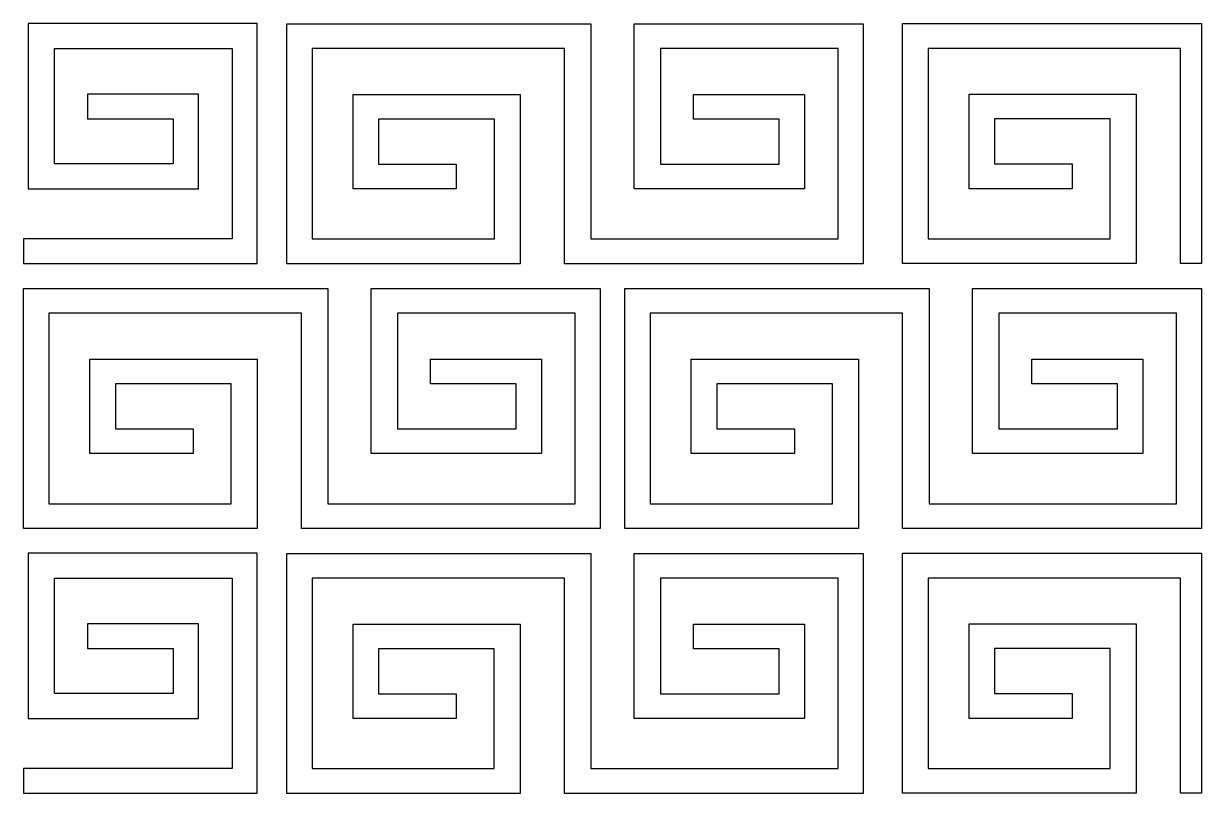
# Model space of a CAD drawing. Header units: centimetres. Extents: x -91 to 91, y -115 to 115.
# Drawn here: x -90.8 to -5.1, y -114.6 to -58.6 of the extents above; entities that cross this region are included whole.
import ezdxf

# ---------------------------------------------------------------- set-up
doc = ezdxf.new("R2010")
doc.units = ezdxf.units.CM
doc.header["$MEASUREMENT"] = 0
doc.layers.add('layer 1', color=7, linetype='Continuous')

msp = doc.modelspace()

# ---------------------------------------------------------------- linework, layer by layer
at = {"layer": 'layer 1', "color": 242}
for points, knots in [([(-90.81096, -74.29347), (-90.81096, -74.29347), (-75.63138, -74.29361), (-75.63138, -74.29361), (-75.63138, -74.29361), (-75.63138, -74.29361), (-75.63137, -60.45011), (-75.63137, -60.45011), (-75.63137, -60.45011), (-75.63137, -60.45011), (-88.55978, -60.45011), (-88.55978, -60.45011), (-88.55978, -60.45011), (-88.55978, -60.45011), (-88.55977, -68.84677), (-88.55977, -68.84677), (-88.55977, -68.84677), (-88.55977, -68.84677), (-79.92948, -68.84677), (-79.92948, -68.84677), (-79.92948, -68.84677), (-79.92948, -68.84677), (-79.92965, -65.57801), (-79.92965, -65.57801), (-79.92965, -65.57801), (-79.92965, -65.57801), (-86.16226, -65.57845), (-86.16226, -65.57845), (-86.16226, -65.57845), (-86.16226, -65.57845), (-86.16226, -63.7802), (-86.16226, -63.7802), (-86.16226, -63.7802), (-86.16226, -63.7802), (-78.07965, -63.7802), (-78.07965, -63.7802), (-78.07965, -63.7802), (-78.07965, -63.7802), (-78.07965, -70.64824), (-78.07965, -70.64824), (-78.07965, -70.64824), (-78.07965, -70.64824), (-90.47771, -70.64824), (-90.47771, -70.64824), (-90.47771, -70.64824), (-90.47771, -70.64824), (-90.47771, -58.64273), (-90.47771, -58.64273), (-90.47771, -58.64273), (-90.47771, -58.64273), (-73.81621, -58.64273), (-73.81621, -58.64273), (-73.81621, -58.64273), (-73.81621, -58.64273), (-73.81621, -76.09455), (-73.81621, -76.09455), (-73.81621, -76.09455), (-73.81621, -76.09455), (-90.81107, -76.09456), (-90.81107, -76.09456), (-90.81107, -76.09456), (-90.81107, -76.09456), (-90.81096, -74.29347), (-90.81096, -74.29347)], [0, 0, 0, 0, 0.05882353, 0.05882353, 0.05882353, 0.05882353, 0.11764706, 0.11764706, 0.11764706, 0.11764706, 0.17647059, 0.17647059, 0.17647059, 0.17647059, 0.23529412, 0.23529412, 0.23529412, 0.23529412, 0.29411765, 0.29411765, 0.29411765, 0.29411765, 0.35294118, 0.35294118, 0.35294118, 0.35294118, 0.41176471, 0.41176471, 0.41176471, 0.41176471, 0.47058824, 0.47058824, 0.47058824, 0.47058824, 0.52941176, 0.52941176, 0.52941176, 0.52941176, 0.58823529, 0.58823529, 0.58823529, 0.58823529, 0.64705882, 0.64705882, 0.64705882, 0.64705882, 0.70588235, 0.70588235, 0.70588235, 0.70588235, 0.76470588, 0.76470588, 0.76470588, 0.76470588, 0.82352941, 0.82352941, 0.82352941, 0.82352941, 0.88235294, 0.88235294, 0.88235294, 0.88235294, 1, 1, 1, 1]), ([(-59.34452, -70.65604), (-59.34452, -70.65604), (-59.34452, -68.8554), (-59.34452, -68.8554), (-59.34452, -68.8554), (-59.34452, -68.8554), (-64.99536, -68.8554), (-64.99536, -68.8554), (-64.99536, -68.8554), (-64.99536, -68.8554), (-64.99536, -65.5869), (-64.99536, -65.5869), (-64.99536, -65.5869), (-64.99536, -65.5869), (-56.57077, -65.58689), (-56.57077, -65.58689), (-56.57077, -65.58689), (-56.57077, -65.58689), (-56.57077, -74.30303), (-56.57077, -74.30303), (-56.57077, -74.30303), (-56.57077, -74.30303), (-69.82439, -74.30303), (-69.82439, -74.30303), (-69.82439, -74.30303), (-69.82439, -74.30303), (-69.82438, -60.45828), (-69.82438, -60.45828), (-69.82438, -60.45828), (-69.82438, -60.45828), (-51.46906, -60.45828), (-51.46906, -60.45828), (-51.46906, -60.45828), (-51.46906, -60.45828), (-51.46906, -76.10343), (-51.46906, -76.10343), (-51.46906, -76.10343), (-51.46906, -76.10343), (-29.73754, -76.10343), (-29.73754, -76.10343), (-29.73754, -76.10343), (-29.73754, -76.10343), (-29.73754, -58.65161), (-29.73754, -58.65161), (-29.73754, -58.65161), (-29.73754, -58.65161), (-46.39904, -58.65161), (-46.39904, -58.65161), (-46.39904, -58.65161), (-46.39904, -58.65161), (-46.39904, -70.65712), (-46.39904, -70.65712), (-46.39904, -70.65712), (-46.39904, -70.65712), (-34.00098, -70.65712), (-34.00098, -70.65712), (-34.00098, -70.65712), (-34.00098, -70.65712), (-34.00098, -63.78908), (-34.00098, -63.78908), (-34.00098, -63.78908), (-34.00098, -63.78908), (-42.08359, -63.78908), (-42.08359, -63.78908), (-42.08359, -63.78908), (-42.08359, -63.78908), (-42.08359, -65.58733), (-42.08359, -65.58733), (-42.08359, -65.58733), (-42.08359, -65.58733), (-35.85098, -65.58689), (-35.85098, -65.58689), (-35.85098, -65.58689), (-35.85098, -65.58689), (-35.85081, -68.85565), (-35.85081, -68.85565), (-35.85081, -68.85565), (-35.85081, -68.85565), (-44.4811, -68.85565), (-44.4811, -68.85565), (-44.4811, -68.85565), (-44.4811, -68.85565), (-44.48111, -60.45899), (-44.48111, -60.45899), (-44.48111, -60.45899), (-44.48111, -60.45899), (-31.5527, -60.45899), (-31.5527, -60.45899), (-31.5527, -60.45899), (-31.5527, -60.45899), (-31.55271, -74.30249), (-31.55271, -74.30249), (-31.55271, -74.30249), (-31.55271, -74.30249), (-49.55134, -74.30262), (-49.55134, -74.30262), (-49.55134, -74.30262), (-49.55134, -74.30262), (-49.55134, -58.65188), (-49.55134, -58.65188), (-49.55134, -58.65188), (-49.55134, -58.65188), (-71.67361, -58.65166), (-71.67361, -58.65166), (-71.67361, -58.65166), (-71.67361, -58.65166), (-71.67361, -76.10101), (-71.67361, -76.10101), (-71.67361, -76.10101), (-71.67361, -76.10101), (-54.68809, -76.10128), (-54.68809, -76.10128), (-54.68809, -76.10128), (-54.68809, -76.10128), (-54.68809, -63.79), (-54.68809, -63.79), (-54.68809, -63.79), (-54.68809, -63.79), (-66.84468, -63.78908), (-66.84468, -63.78908), (-66.84468, -63.78908), (-66.84468, -63.78908), (-66.84468, -70.65712), (-66.84468, -70.65712), (-66.84468, -70.65712), (-66.84468, -70.65712), (-59.34452, -70.65604), (-59.34452, -70.65604)], [0, 0, 0, 0, 0.03030303, 0.03030303, 0.03030303, 0.03030303, 0.06060606, 0.06060606, 0.06060606, 0.06060606, 0.09090909, 0.09090909, 0.09090909, 0.09090909, 0.12121212, 0.12121212, 0.12121212, 0.12121212, 0.15151515, 0.15151515, 0.15151515, 0.15151515, 0.18181818, 0.18181818, 0.18181818, 0.18181818, 0.21212121, 0.21212121, 0.21212121, 0.21212121, 0.24242424, 0.24242424, 0.24242424, 0.24242424, 0.27272727, 0.27272727, 0.27272727, 0.27272727, 0.3030303, 0.3030303, 0.3030303, 0.3030303, 0.33333333, 0.33333333, 0.33333333, 0.33333333, 0.36363636, 0.36363636, 0.36363636, 0.36363636, 0.39393939, 0.39393939, 0.39393939, 0.39393939, 0.42424242, 0.42424242, 0.42424242, 0.42424242, 0.45454545, 0.45454545, 0.45454545, 0.45454545, 0.48484848, 0.48484848, 0.48484848, 0.48484848, 0.51515152, 0.51515152, 0.51515152, 0.51515152, 0.54545455, 0.54545455, 0.54545455, 0.54545455, 0.57575758, 0.57575758, 0.57575758, 0.57575758, 0.60606061, 0.60606061, 0.60606061, 0.60606061, 0.63636364, 0.63636364, 0.63636364, 0.63636364, 0.66666667, 0.66666667, 0.66666667, 0.66666667, 0.6969697, 0.6969697, 0.6969697, 0.6969697, 0.72727273, 0.72727273, 0.72727273, 0.72727273, 0.75757576, 0.75757576, 0.75757576, 0.75757576, 0.78787879, 0.78787879, 0.78787879, 0.78787879, 0.81818182, 0.81818182, 0.81818182, 0.81818182, 0.84848485, 0.84848485, 0.84848485, 0.84848485, 0.87878788, 0.87878788, 0.87878788, 0.87878788, 0.90909091, 0.90909091, 0.90909091, 0.90909091, 0.93939394, 0.93939394, 0.93939394, 0.93939394, 1, 1, 1, 1]), ([(-5.14102, -58.64294), (-5.14102, -58.64294), (-26.87317, -58.64273), (-26.87317, -58.64273), (-26.87317, -58.64273), (-26.87317, -58.64273), (-26.87317, -76.09208), (-26.87317, -76.09208), (-26.87317, -76.09208), (-26.87317, -76.09208), (-9.88765, -76.09235), (-9.88765, -76.09235), (-9.88765, -76.09235), (-9.88765, -76.09235), (-9.88765, -63.78107), (-9.88765, -63.78107), (-9.88765, -63.78107), (-9.88765, -63.78107), (-22.04424, -63.78015), (-22.04424, -63.78015), (-22.04424, -63.78015), (-22.04424, -63.78015), (-22.04424, -70.64819), (-22.04424, -70.64819), (-22.04424, -70.64819), (-22.04424, -70.64819), (-14.54408, -70.64711), (-14.54408, -70.64711), (-14.54408, -70.64711), (-14.54408, -70.64711), (-14.54408, -68.84647), (-14.54408, -68.84647), (-14.54408, -68.84647), (-14.54408, -68.84647), (-20.19492, -68.84647), (-20.19492, -68.84647), (-20.19492, -68.84647), (-20.19492, -68.84647), (-20.19492, -65.57797), (-20.19492, -65.57797), (-20.19492, -65.57797), (-20.19492, -65.57797), (-11.77033, -65.57796), (-11.77033, -65.57796), (-11.77033, -65.57796), (-11.77033, -65.57796), (-11.77033, -74.2941), (-11.77033, -74.2941), (-11.77033, -74.2941), (-11.77033, -74.2941), (-25.02395, -74.2941), (-25.02395, -74.2941), (-25.02395, -74.2941), (-25.02395, -74.2941), (-25.02394, -60.44935), (-25.02394, -60.44935), (-25.02394, -60.44935), (-25.02394, -60.44935), (-6.66862, -60.44935), (-6.66862, -60.44935), (-6.66862, -60.44935), (-6.66862, -60.44935), (-6.66862, -76.0945), (-6.66862, -76.0945), (-6.66862, -76.0945), (-6.66862, -76.0945), (-5.14099, -76.0945), (-5.14099, -76.0945), (-5.14099, -76.0945), (-5.14099, -76.0945), (-5.14102, -58.64294), (-5.14102, -58.64294)], [0, 0, 0, 0, 0.05263158, 0.05263158, 0.05263158, 0.05263158, 0.10526316, 0.10526316, 0.10526316, 0.10526316, 0.15789474, 0.15789474, 0.15789474, 0.15789474, 0.21052632, 0.21052632, 0.21052632, 0.21052632, 0.26315789, 0.26315789, 0.26315789, 0.26315789, 0.31578947, 0.31578947, 0.31578947, 0.31578947, 0.36842105, 0.36842105, 0.36842105, 0.36842105, 0.42105263, 0.42105263, 0.42105263, 0.42105263, 0.47368421, 0.47368421, 0.47368421, 0.47368421, 0.52631579, 0.52631579, 0.52631579, 0.52631579, 0.57894737, 0.57894737, 0.57894737, 0.57894737, 0.63157895, 0.63157895, 0.63157895, 0.63157895, 0.68421053, 0.68421053, 0.68421053, 0.68421053, 0.73684211, 0.73684211, 0.73684211, 0.73684211, 0.78947368, 0.78947368, 0.78947368, 0.78947368, 0.84210526, 0.84210526, 0.84210526, 0.84210526, 0.89473684, 0.89473684, 0.89473684, 0.89473684, 1, 1, 1, 1]), ([(-78.48553, -89.90283), (-78.48553, -89.90283), (-78.48553, -88.10219), (-78.48553, -88.10219), (-78.48553, -88.10219), (-78.48553, -88.10219), (-84.13637, -88.10219), (-84.13637, -88.10219), (-84.13637, -88.10219), (-84.13637, -88.10219), (-84.13637, -84.83369), (-84.13637, -84.83369), (-84.13637, -84.83369), (-84.13637, -84.83369), (-75.71178, -84.83368), (-75.71178, -84.83368), (-75.71178, -84.83368), (-75.71178, -84.83368), (-75.71178, -93.54982), (-75.71178, -93.54982), (-75.71178, -93.54982), (-75.71178, -93.54982), (-88.9654, -93.54982), (-88.9654, -93.54982), (-88.9654, -93.54982), (-88.9654, -93.54982), (-88.96539, -79.70507), (-88.96539, -79.70507), (-88.96539, -79.70507), (-88.96539, -79.70507), (-70.61007, -79.70507), (-70.61007, -79.70507), (-70.61007, -79.70507), (-70.61007, -79.70507), (-70.61007, -95.35022), (-70.61007, -95.35022), (-70.61007, -95.35022), (-70.61007, -95.35022), (-48.87855, -95.35022), (-48.87855, -95.35022), (-48.87855, -95.35022), (-48.87855, -95.35022), (-48.87855, -77.8984), (-48.87855, -77.8984), (-48.87855, -77.8984), (-48.87855, -77.8984), (-65.54005, -77.8984), (-65.54005, -77.8984), (-65.54005, -77.8984), (-65.54005, -77.8984), (-65.54005, -89.90391), (-65.54005, -89.90391), (-65.54005, -89.90391), (-65.54005, -89.90391), (-53.14199, -89.90391), (-53.14199, -89.90391), (-53.14199, -89.90391), (-53.14199, -89.90391), (-53.14199, -83.03587), (-53.14199, -83.03587), (-53.14199, -83.03587), (-53.14199, -83.03587), (-61.2246, -83.03587), (-61.2246, -83.03587), (-61.2246, -83.03587), (-61.2246, -83.03587), (-61.2246, -84.83412), (-61.2246, -84.83412), (-61.2246, -84.83412), (-61.2246, -84.83412), (-54.99199, -84.83368), (-54.99199, -84.83368), (-54.99199, -84.83368), (-54.99199, -84.83368), (-54.99182, -88.10244), (-54.99182, -88.10244), (-54.99182, -88.10244), (-54.99182, -88.10244), (-63.62211, -88.10244), (-63.62211, -88.10244), (-63.62211, -88.10244), (-63.62211, -88.10244), (-63.62212, -79.70578), (-63.62212, -79.70578), (-63.62212, -79.70578), (-63.62212, -79.70578), (-50.69371, -79.70578), (-50.69371, -79.70578), (-50.69371, -79.70578), (-50.69371, -79.70578), (-50.69372, -93.54928), (-50.69372, -93.54928), (-50.69372, -93.54928), (-50.69372, -93.54928), (-68.69235, -93.54941), (-68.69235, -93.54941), (-68.69235, -93.54941), (-68.69235, -93.54941), (-68.69235, -77.89867), (-68.69235, -77.89867), (-68.69235, -77.89867), (-68.69235, -77.89867), (-90.81462, -77.89845), (-90.81462, -77.89845), (-90.81462, -77.89845), (-90.81462, -77.89845), (-90.81462, -95.3478), (-90.81462, -95.3478), (-90.81462, -95.3478), (-90.81462, -95.3478), (-73.8291, -95.34807), (-73.8291, -95.34807), (-73.8291, -95.34807), (-73.8291, -95.34807), (-73.8291, -83.03679), (-73.8291, -83.03679), (-73.8291, -83.03679), (-73.8291, -83.03679), (-85.98569, -83.03587), (-85.98569, -83.03587), (-85.98569, -83.03587), (-85.98569, -83.03587), (-85.98569, -89.90391), (-85.98569, -89.90391), (-85.98569, -89.90391), (-85.98569, -89.90391), (-78.48553, -89.90283), (-78.48553, -89.90283)], [0, 0, 0, 0, 0.03030303, 0.03030303, 0.03030303, 0.03030303, 0.06060606, 0.06060606, 0.06060606, 0.06060606, 0.09090909, 0.09090909, 0.09090909, 0.09090909, 0.12121212, 0.12121212, 0.12121212, 0.12121212, 0.15151515, 0.15151515, 0.15151515, 0.15151515, 0.18181818, 0.18181818, 0.18181818, 0.18181818, 0.21212121, 0.21212121, 0.21212121, 0.21212121, 0.24242424, 0.24242424, 0.24242424, 0.24242424, 0.27272727, 0.27272727, 0.27272727, 0.27272727, 0.3030303, 0.3030303, 0.3030303, 0.3030303, 0.33333333, 0.33333333, 0.33333333, 0.33333333, 0.36363636, 0.36363636, 0.36363636, 0.36363636, 0.39393939, 0.39393939, 0.39393939, 0.39393939, 0.42424242, 0.42424242, 0.42424242, 0.42424242, 0.45454545, 0.45454545, 0.45454545, 0.45454545, 0.48484848, 0.48484848, 0.48484848, 0.48484848, 0.51515152, 0.51515152, 0.51515152, 0.51515152, 0.54545455, 0.54545455, 0.54545455, 0.54545455, 0.57575758, 0.57575758, 0.57575758, 0.57575758, 0.60606061, 0.60606061, 0.60606061, 0.60606061, 0.63636364, 0.63636364, 0.63636364, 0.63636364, 0.66666667, 0.66666667, 0.66666667, 0.66666667, 0.6969697, 0.6969697, 0.6969697, 0.6969697, 0.72727273, 0.72727273, 0.72727273, 0.72727273, 0.75757576, 0.75757576, 0.75757576, 0.75757576, 0.78787879, 0.78787879, 0.78787879, 0.78787879, 0.81818182, 0.81818182, 0.81818182, 0.81818182, 0.84848485, 0.84848485, 0.84848485, 0.84848485, 0.87878788, 0.87878788, 0.87878788, 0.87878788, 0.90909091, 0.90909091, 0.90909091, 0.90909091, 0.93939394, 0.93939394, 0.93939394, 0.93939394, 1, 1, 1, 1]), ([(-34.74996, -89.90283), (-34.74996, -89.90283), (-34.74996, -88.10219), (-34.74996, -88.10219), (-34.74996, -88.10219), (-34.74996, -88.10219), (-40.4008, -88.10219), (-40.4008, -88.10219), (-40.4008, -88.10219), (-40.4008, -88.10219), (-40.4008, -84.83369), (-40.4008, -84.83369), (-40.4008, -84.83369), (-40.4008, -84.83369), (-31.97621, -84.83368), (-31.97621, -84.83368), (-31.97621, -84.83368), (-31.97621, -84.83368), (-31.97621, -93.54982), (-31.97621, -93.54982), (-31.97621, -93.54982), (-31.97621, -93.54982), (-45.22983, -93.54982), (-45.22983, -93.54982), (-45.22983, -93.54982), (-45.22983, -93.54982), (-45.22982, -79.70507), (-45.22982, -79.70507), (-45.22982, -79.70507), (-45.22982, -79.70507), (-26.8745, -79.70507), (-26.8745, -79.70507), (-26.8745, -79.70507), (-26.8745, -79.70507), (-26.8745, -95.35022), (-26.8745, -95.35022), (-26.8745, -95.35022), (-26.8745, -95.35022), (-5.14298, -95.35022), (-5.14298, -95.35022), (-5.14298, -95.35022), (-5.14298, -95.35022), (-5.14298, -77.8984), (-5.14298, -77.8984), (-5.14298, -77.8984), (-5.14298, -77.8984), (-21.80448, -77.8984), (-21.80448, -77.8984), (-21.80448, -77.8984), (-21.80448, -77.8984), (-21.80448, -89.90391), (-21.80448, -89.90391), (-21.80448, -89.90391), (-21.80448, -89.90391), (-9.40642, -89.90391), (-9.40642, -89.90391), (-9.40642, -89.90391), (-9.40642, -89.90391), (-9.40642, -83.03587), (-9.40642, -83.03587), (-9.40642, -83.03587), (-9.40642, -83.03587), (-17.48903, -83.03587), (-17.48903, -83.03587), (-17.48903, -83.03587), (-17.48903, -83.03587), (-17.48903, -84.83412), (-17.48903, -84.83412), (-17.48903, -84.83412), (-17.48903, -84.83412), (-11.25642, -84.83368), (-11.25642, -84.83368), (-11.25642, -84.83368), (-11.25642, -84.83368), (-11.25625, -88.10244), (-11.25625, -88.10244), (-11.25625, -88.10244), (-11.25625, -88.10244), (-19.88654, -88.10244), (-19.88654, -88.10244), (-19.88654, -88.10244), (-19.88654, -88.10244), (-19.88655, -79.70578), (-19.88655, -79.70578), (-19.88655, -79.70578), (-19.88655, -79.70578), (-6.95814, -79.70578), (-6.95814, -79.70578), (-6.95814, -79.70578), (-6.95814, -79.70578), (-6.95815, -93.54928), (-6.95815, -93.54928), (-6.95815, -93.54928), (-6.95815, -93.54928), (-24.95678, -93.54941), (-24.95678, -93.54941), (-24.95678, -93.54941), (-24.95678, -93.54941), (-24.95678, -77.89867), (-24.95678, -77.89867), (-24.95678, -77.89867), (-24.95678, -77.89867), (-47.07905, -77.89845), (-47.07905, -77.89845), (-47.07905, -77.89845), (-47.07905, -77.89845), (-47.07905, -95.3478), (-47.07905, -95.3478), (-47.07905, -95.3478), (-47.07905, -95.3478), (-30.09353, -95.34807), (-30.09353, -95.34807), (-30.09353, -95.34807), (-30.09353, -95.34807), (-30.09353, -83.03679), (-30.09353, -83.03679), (-30.09353, -83.03679), (-30.09353, -83.03679), (-42.25012, -83.03587), (-42.25012, -83.03587), (-42.25012, -83.03587), (-42.25012, -83.03587), (-42.25012, -89.90391), (-42.25012, -89.90391), (-42.25012, -89.90391), (-42.25012, -89.90391), (-34.74996, -89.90283), (-34.74996, -89.90283)], [0, 0, 0, 0, 0.03030303, 0.03030303, 0.03030303, 0.03030303, 0.06060606, 0.06060606, 0.06060606, 0.06060606, 0.09090909, 0.09090909, 0.09090909, 0.09090909, 0.12121212, 0.12121212, 0.12121212, 0.12121212, 0.15151515, 0.15151515, 0.15151515, 0.15151515, 0.18181818, 0.18181818, 0.18181818, 0.18181818, 0.21212121, 0.21212121, 0.21212121, 0.21212121, 0.24242424, 0.24242424, 0.24242424, 0.24242424, 0.27272727, 0.27272727, 0.27272727, 0.27272727, 0.3030303, 0.3030303, 0.3030303, 0.3030303, 0.33333333, 0.33333333, 0.33333333, 0.33333333, 0.36363636, 0.36363636, 0.36363636, 0.36363636, 0.39393939, 0.39393939, 0.39393939, 0.39393939, 0.42424242, 0.42424242, 0.42424242, 0.42424242, 0.45454545, 0.45454545, 0.45454545, 0.45454545, 0.48484848, 0.48484848, 0.48484848, 0.48484848, 0.51515152, 0.51515152, 0.51515152, 0.51515152, 0.54545455, 0.54545455, 0.54545455, 0.54545455, 0.57575758, 0.57575758, 0.57575758, 0.57575758, 0.60606061, 0.60606061, 0.60606061, 0.60606061, 0.63636364, 0.63636364, 0.63636364, 0.63636364, 0.66666667, 0.66666667, 0.66666667, 0.66666667, 0.6969697, 0.6969697, 0.6969697, 0.6969697, 0.72727273, 0.72727273, 0.72727273, 0.72727273, 0.75757576, 0.75757576, 0.75757576, 0.75757576, 0.78787879, 0.78787879, 0.78787879, 0.78787879, 0.81818182, 0.81818182, 0.81818182, 0.81818182, 0.84848485, 0.84848485, 0.84848485, 0.84848485, 0.87878788, 0.87878788, 0.87878788, 0.87878788, 0.90909091, 0.90909091, 0.90909091, 0.90909091, 0.93939394, 0.93939394, 0.93939394, 0.93939394, 1, 1, 1, 1]), ([(-90.81107, -112.79975), (-90.81107, -112.79975), (-75.63452, -112.79963), (-75.63452, -112.79963), (-75.63452, -112.79963), (-75.63452, -112.79963), (-75.63451, -98.95613), (-75.63451, -98.95613), (-75.63451, -98.95613), (-75.63451, -98.95613), (-88.56292, -98.95613), (-88.56292, -98.95613), (-88.56292, -98.95613), (-88.56292, -98.95613), (-88.56291, -107.35279), (-88.56291, -107.35279), (-88.56291, -107.35279), (-88.56291, -107.35279), (-79.93262, -107.35279), (-79.93262, -107.35279), (-79.93262, -107.35279), (-79.93262, -107.35279), (-79.93279, -104.08403), (-79.93279, -104.08403), (-79.93279, -104.08403), (-79.93279, -104.08403), (-86.1654, -104.08447), (-86.1654, -104.08447), (-86.1654, -104.08447), (-86.1654, -104.08447), (-86.1654, -102.28622), (-86.1654, -102.28622), (-86.1654, -102.28622), (-86.1654, -102.28622), (-78.08279, -102.28622), (-78.08279, -102.28622), (-78.08279, -102.28622), (-78.08279, -102.28622), (-78.08279, -109.15426), (-78.08279, -109.15426), (-78.08279, -109.15426), (-78.08279, -109.15426), (-90.48085, -109.15426), (-90.48085, -109.15426), (-90.48085, -109.15426), (-90.48085, -109.15426), (-90.48085, -97.14875), (-90.48085, -97.14875), (-90.48085, -97.14875), (-90.48085, -97.14875), (-73.81935, -97.14875), (-73.81935, -97.14875), (-73.81935, -97.14875), (-73.81935, -97.14875), (-73.81935, -114.60057), (-73.81935, -114.60057), (-73.81935, -114.60057), (-73.81935, -114.60057), (-90.81107, -114.60056), (-90.81107, -114.60056), (-90.81107, -114.60056), (-90.81107, -114.60056), (-90.81107, -112.79975), (-90.81107, -112.79975)], [0, 0, 0, 0, 0.05882353, 0.05882353, 0.05882353, 0.05882353, 0.11764706, 0.11764706, 0.11764706, 0.11764706, 0.17647059, 0.17647059, 0.17647059, 0.17647059, 0.23529412, 0.23529412, 0.23529412, 0.23529412, 0.29411765, 0.29411765, 0.29411765, 0.29411765, 0.35294118, 0.35294118, 0.35294118, 0.35294118, 0.41176471, 0.41176471, 0.41176471, 0.41176471, 0.47058824, 0.47058824, 0.47058824, 0.47058824, 0.52941176, 0.52941176, 0.52941176, 0.52941176, 0.58823529, 0.58823529, 0.58823529, 0.58823529, 0.64705882, 0.64705882, 0.64705882, 0.64705882, 0.70588235, 0.70588235, 0.70588235, 0.70588235, 0.76470588, 0.76470588, 0.76470588, 0.76470588, 0.82352941, 0.82352941, 0.82352941, 0.82352941, 0.88235294, 0.88235294, 0.88235294, 0.88235294, 1, 1, 1, 1]), ([(-59.34766, -109.16206), (-59.34766, -109.16206), (-59.34766, -107.36142), (-59.34766, -107.36142), (-59.34766, -107.36142), (-59.34766, -107.36142), (-64.9985, -107.36142), (-64.9985, -107.36142), (-64.9985, -107.36142), (-64.9985, -107.36142), (-64.9985, -104.09292), (-64.9985, -104.09292), (-64.9985, -104.09292), (-64.9985, -104.09292), (-56.57391, -104.09291), (-56.57391, -104.09291), (-56.57391, -104.09291), (-56.57391, -104.09291), (-56.57391, -112.80905), (-56.57391, -112.80905), (-56.57391, -112.80905), (-56.57391, -112.80905), (-69.82753, -112.80905), (-69.82753, -112.80905), (-69.82753, -112.80905), (-69.82753, -112.80905), (-69.82752, -98.9643), (-69.82752, -98.9643), (-69.82752, -98.9643), (-69.82752, -98.9643), (-51.4722, -98.9643), (-51.4722, -98.9643), (-51.4722, -98.9643), (-51.4722, -98.9643), (-51.4722, -114.60945), (-51.4722, -114.60945), (-51.4722, -114.60945), (-51.4722, -114.60945), (-29.74068, -114.60945), (-29.74068, -114.60945), (-29.74068, -114.60945), (-29.74068, -114.60945), (-29.74068, -97.15763), (-29.74068, -97.15763), (-29.74068, -97.15763), (-29.74068, -97.15763), (-46.40218, -97.15763), (-46.40218, -97.15763), (-46.40218, -97.15763), (-46.40218, -97.15763), (-46.40218, -109.16314), (-46.40218, -109.16314), (-46.40218, -109.16314), (-46.40218, -109.16314), (-34.00412, -109.16314), (-34.00412, -109.16314), (-34.00412, -109.16314), (-34.00412, -109.16314), (-34.00412, -102.2951), (-34.00412, -102.2951), (-34.00412, -102.2951), (-34.00412, -102.2951), (-42.08673, -102.2951), (-42.08673, -102.2951), (-42.08673, -102.2951), (-42.08673, -102.2951), (-42.08673, -104.09335), (-42.08673, -104.09335), (-42.08673, -104.09335), (-42.08673, -104.09335), (-35.85412, -104.09291), (-35.85412, -104.09291), (-35.85412, -104.09291), (-35.85412, -104.09291), (-35.85395, -107.36167), (-35.85395, -107.36167), (-35.85395, -107.36167), (-35.85395, -107.36167), (-44.48424, -107.36167), (-44.48424, -107.36167), (-44.48424, -107.36167), (-44.48424, -107.36167), (-44.48425, -98.96501), (-44.48425, -98.96501), (-44.48425, -98.96501), (-44.48425, -98.96501), (-31.55584, -98.96501), (-31.55584, -98.96501), (-31.55584, -98.96501), (-31.55584, -98.96501), (-31.55585, -112.80851), (-31.55585, -112.80851), (-31.55585, -112.80851), (-31.55585, -112.80851), (-49.55448, -112.80864), (-49.55448, -112.80864), (-49.55448, -112.80864), (-49.55448, -112.80864), (-49.55448, -97.1579), (-49.55448, -97.1579), (-49.55448, -97.1579), (-49.55448, -97.1579), (-71.67675, -97.15768), (-71.67675, -97.15768), (-71.67675, -97.15768), (-71.67675, -97.15768), (-71.67675, -114.60703), (-71.67675, -114.60703), (-71.67675, -114.60703), (-71.67675, -114.60703), (-54.69123, -114.6073), (-54.69123, -114.6073), (-54.69123, -114.6073), (-54.69123, -114.6073), (-54.69123, -102.29602), (-54.69123, -102.29602), (-54.69123, -102.29602), (-54.69123, -102.29602), (-66.84782, -102.2951), (-66.84782, -102.2951), (-66.84782, -102.2951), (-66.84782, -102.2951), (-66.84782, -109.16314), (-66.84782, -109.16314), (-66.84782, -109.16314), (-66.84782, -109.16314), (-59.34766, -109.16206), (-59.34766, -109.16206)], [0, 0, 0, 0, 0.03030303, 0.03030303, 0.03030303, 0.03030303, 0.06060606, 0.06060606, 0.06060606, 0.06060606, 0.09090909, 0.09090909, 0.09090909, 0.09090909, 0.12121212, 0.12121212, 0.12121212, 0.12121212, 0.15151515, 0.15151515, 0.15151515, 0.15151515, 0.18181818, 0.18181818, 0.18181818, 0.18181818, 0.21212121, 0.21212121, 0.21212121, 0.21212121, 0.24242424, 0.24242424, 0.24242424, 0.24242424, 0.27272727, 0.27272727, 0.27272727, 0.27272727, 0.3030303, 0.3030303, 0.3030303, 0.3030303, 0.33333333, 0.33333333, 0.33333333, 0.33333333, 0.36363636, 0.36363636, 0.36363636, 0.36363636, 0.39393939, 0.39393939, 0.39393939, 0.39393939, 0.42424242, 0.42424242, 0.42424242, 0.42424242, 0.45454545, 0.45454545, 0.45454545, 0.45454545, 0.48484848, 0.48484848, 0.48484848, 0.48484848, 0.51515152, 0.51515152, 0.51515152, 0.51515152, 0.54545455, 0.54545455, 0.54545455, 0.54545455, 0.57575758, 0.57575758, 0.57575758, 0.57575758, 0.60606061, 0.60606061, 0.60606061, 0.60606061, 0.63636364, 0.63636364, 0.63636364, 0.63636364, 0.66666667, 0.66666667, 0.66666667, 0.66666667, 0.6969697, 0.6969697, 0.6969697, 0.6969697, 0.72727273, 0.72727273, 0.72727273, 0.72727273, 0.75757576, 0.75757576, 0.75757576, 0.75757576, 0.78787879, 0.78787879, 0.78787879, 0.78787879, 0.81818182, 0.81818182, 0.81818182, 0.81818182, 0.84848485, 0.84848485, 0.84848485, 0.84848485, 0.87878788, 0.87878788, 0.87878788, 0.87878788, 0.90909091, 0.90909091, 0.90909091, 0.90909091, 0.93939394, 0.93939394, 0.93939394, 0.93939394, 1, 1, 1, 1]), ([(-5.14361, -97.14896), (-5.14361, -97.14896), (-26.87631, -97.14875), (-26.87631, -97.14875), (-26.87631, -97.14875), (-26.87631, -97.14875), (-26.87631, -114.5981), (-26.87631, -114.5981), (-26.87631, -114.5981), (-26.87631, -114.5981), (-9.89079, -114.59837), (-9.89079, -114.59837), (-9.89079, -114.59837), (-9.89079, -114.59837), (-9.89079, -102.28709), (-9.89079, -102.28709), (-9.89079, -102.28709), (-9.89079, -102.28709), (-22.04738, -102.28617), (-22.04738, -102.28617), (-22.04738, -102.28617), (-22.04738, -102.28617), (-22.04738, -109.15421), (-22.04738, -109.15421), (-22.04738, -109.15421), (-22.04738, -109.15421), (-14.54722, -109.15313), (-14.54722, -109.15313), (-14.54722, -109.15313), (-14.54722, -109.15313), (-14.54722, -107.35249), (-14.54722, -107.35249), (-14.54722, -107.35249), (-14.54722, -107.35249), (-20.19806, -107.35249), (-20.19806, -107.35249), (-20.19806, -107.35249), (-20.19806, -107.35249), (-20.19806, -104.08399), (-20.19806, -104.08399), (-20.19806, -104.08399), (-20.19806, -104.08399), (-11.77347, -104.08398), (-11.77347, -104.08398), (-11.77347, -104.08398), (-11.77347, -104.08398), (-11.77347, -112.80012), (-11.77347, -112.80012), (-11.77347, -112.80012), (-11.77347, -112.80012), (-25.02709, -112.80012), (-25.02709, -112.80012), (-25.02709, -112.80012), (-25.02709, -112.80012), (-25.02708, -98.95537), (-25.02708, -98.95537), (-25.02708, -98.95537), (-25.02708, -98.95537), (-6.67176, -98.95537), (-6.67176, -98.95537), (-6.67176, -98.95537), (-6.67176, -98.95537), (-6.67176, -114.60052), (-6.67176, -114.60052), (-6.67176, -114.60052), (-6.67176, -114.60052), (-5.14098, -114.60059), (-5.14098, -114.60059), (-5.14098, -114.60059), (-5.14098, -114.60059), (-5.14361, -97.14896), (-5.14361, -97.14896)], [0, 0, 0, 0, 0.05263158, 0.05263158, 0.05263158, 0.05263158, 0.10526316, 0.10526316, 0.10526316, 0.10526316, 0.15789474, 0.15789474, 0.15789474, 0.15789474, 0.21052632, 0.21052632, 0.21052632, 0.21052632, 0.26315789, 0.26315789, 0.26315789, 0.26315789, 0.31578947, 0.31578947, 0.31578947, 0.31578947, 0.36842105, 0.36842105, 0.36842105, 0.36842105, 0.42105263, 0.42105263, 0.42105263, 0.42105263, 0.47368421, 0.47368421, 0.47368421, 0.47368421, 0.52631579, 0.52631579, 0.52631579, 0.52631579, 0.57894737, 0.57894737, 0.57894737, 0.57894737, 0.63157895, 0.63157895, 0.63157895, 0.63157895, 0.68421053, 0.68421053, 0.68421053, 0.68421053, 0.73684211, 0.73684211, 0.73684211, 0.73684211, 0.78947368, 0.78947368, 0.78947368, 0.78947368, 0.84210526, 0.84210526, 0.84210526, 0.84210526, 0.89473684, 0.89473684, 0.89473684, 0.89473684, 1, 1, 1, 1])]:
    msp.add_open_spline(points, degree=3, knots=knots, dxfattribs=at)

doc.saveas('drawing.dxf')
